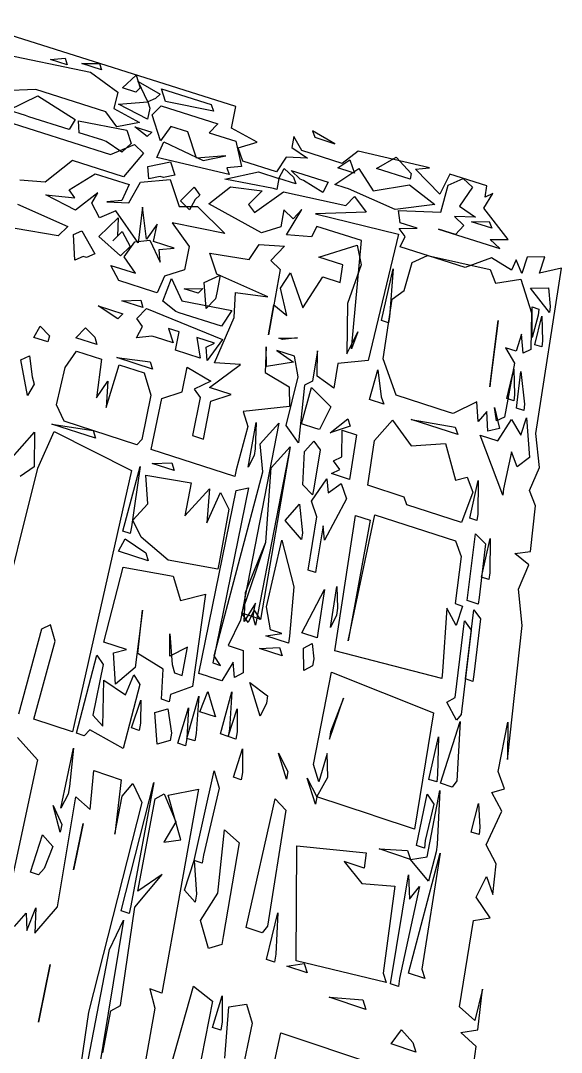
# Model space of a CAD drawing. Extents: x -685 to 123, y -1272 to 108.
# Drawn here: x 73.6 to 122.7, y -40.4 to 53.1 of the extents above; entities that cross this region are included whole.
import ezdxf

# ---------------------------------------------------------------- set-up
doc = ezdxf.new("R2010")
doc.units = 0

msp = doc.modelspace()

# ---------------------------------------------------------------- linework, layer by layer
for p, q in [((93.1382, 45.3135), (68.5193, 53.0984)), ((70.3878, 50.4278), (79.9607, 48.4414)), ((76.3517, 49.5835), (77.6745, 49.6849)), ((77.8548, 49.1078), (76.3517, 49.5835)), ((77.6745, 49.6849), (77.8548, 49.1078)), ((79.1763, 49.2098), (80.7949, 49.2166)), ((80.9797, 48.6393), (79.1763, 49.2098)), ((80.7949, 49.2166), (80.9797, 48.6393)), ((79.9607, 48.4414), (82.4439, 46.6099)), ((82.8596, 47.0019), (84.0999, 48.1715)), ((84.0999, 48.1715), (84.4802, 47.0112)), ((75.0052, 46.8592), (72.0208, 46.7438)), ((81.3771, 44.8383), (75.0052, 46.8592)), ((84.0672, 46.6196), (82.8596, 47.0019)), ((84.4802, 47.0112), (84.0672, 46.6196)), ((85.1654, 45.7481), (84.2898, 47.5923)), ((84.2898, 47.5923), (86.2906, 46.4383)), ((86.7868, 45.7587), (86.3987, 46.9251)), ((86.3987, 46.9251), (90.9246, 45.4935)), ((72.5438, 44.973), (75.1832, 46.2722)), ((75.1832, 46.2722), (78.5868, 44.1257)), ((82.4439, 46.6099), (82.1002, 45.1388)), ((85.8799, 46.0458), (85.1654, 45.7481)), ((86.2906, 46.4383), (85.8799, 46.0458)), ((74.0688, 44.4884), (72.5438, 44.973)), ((82.1002, 45.1388), (84.4177, 43.874)), ((82.5182, 45.5345), (85.1654, 45.7481)), ((85.1373, 44.1759), (82.5182, 45.5345)), ((85.3581, 45.1616), (85.1373, 44.1759)), ((85.1654, 45.7481), (85.3581, 45.1616)), ((85.5514, 44.5733), (86.3761, 45.3647)), ((86.3761, 45.3647), (91.5287, 43.733)), ((91.1254, 44.9084), (86.7868, 45.7587)), ((90.9246, 45.4935), (91.1254, 44.9084)), ((92.7428, 43.3485), (93.1382, 45.3135)), ((71.0606, 44.3667), (81.7829, 40.9572)), ((74.374, 44.3914), (74.0688, 44.4884)), ((78.0389, 43.2269), (74.374, 44.3914)), ((78.5868, 44.1257), (78.0389, 43.2269)), ((78.9561, 42.9355), (78.8917, 44.029)), ((78.8917, 44.029), (83.278, 43.1709)), ((82.3631, 43.4613), (81.3771, 44.8383)), ((86.3302, 42.2022), (85.5514, 44.5733)), ((84.4177, 43.874), (82.3631, 43.4613)), ((83.278, 43.1709), (83.6614, 41.9783)), ((85.1088, 42.5898), (84.001, 43.4746)), ((84.001, 43.4746), (85.5248, 42.9911)), ((87.2657, 43.5011), (86.3302, 42.2022)), ((88.7872, 43.0188), (87.2657, 43.5011)), ((89.5876, 40.6329), (88.7872, 43.0188)), ((91.5287, 43.733), (90.7172, 42.9361)), ((95.0768, 42.0827), (92.7428, 43.3485)), ((102.1275, 41.9497), (100.0923, 43.1145)), ((100.0923, 43.1145), (100.307, 42.5255)), ((81.0976, 42.255), (78.9561, 42.9355)), ((81.4037, 42.1578), (81.0976, 42.255)), ((82.8198, 41.1685), (81.4037, 42.1578)), ((85.5248, 42.9911), (85.1088, 42.5898)), ((86.0002, 40.6973), (86.6357, 42.1052)), ((86.6357, 42.1052), (90.2004, 40.4384)), ((90.7172, 42.9361), (93.1523, 42.1644)), ((93.1523, 42.1644), (93.6725, 39.8718)), ((93.3581, 41.5697), (95.0768, 42.0827)), ((98.3971, 42.6073), (98.2143, 41.6158)), ((99.1275, 41.3266), (98.3971, 42.6073)), ((100.307, 42.5255), (102.1275, 41.9497)), ((81.7829, 40.9572), (83.9674, 41.8811)), ((83.6614, 41.9783), (82.8198, 41.1685)), ((83.9674, 41.8811), (84.7736, 41.087)), ((93.7714, 40.3748), (93.3581, 41.5697)), ((98.2143, 41.6158), (99.6469, 40.6349)), ((102.7841, 40.1686), (99.1275, 41.3266)), ((104.2533, 41.2772), (102.7841, 40.1686)), ((110.716, 39.7552), (104.2533, 41.2772)), ((78.3486, 40.4182), (75.8715, 38.457)), ((82.9733, 38.9459), (78.3486, 40.4182)), ((84.7736, 41.087), (82.9733, 38.9459)), ((85.1634, 39.8822), (87.2275, 40.3073)), ((92.5522, 39.1543), (86.0002, 40.6973)), ((87.2275, 40.3073), (87.6251, 39.0994)), ((92.2419, 40.86), (89.5876, 40.6329)), ((90.2004, 40.4384), (92.2419, 40.86)), ((96.8334, 39.4033), (93.7714, 40.3748)), ((97.7253, 40.7152), (96.8334, 39.4033)), ((99.6469, 40.6349), (97.7253, 40.7152)), ((102.3935, 39.7648), (103.4782, 40.4749)), ((103.4782, 40.4749), (103.9208, 39.281)), ((105.9164, 39.703), (107.6756, 40.7166)), ((107.6756, 40.7166), (109.0439, 39.2382)), ((85.2472, 38.7682), (85.1634, 39.8822)), ((92.1436, 38.7452), (95.2052, 39.3854)), ((93.6725, 39.8718), (92.3463, 39.7571)), ((92.3463, 39.7571), (92.5522, 39.1543)), ((95.2052, 39.3854), (97.0458, 38.8012)), ((97.0458, 38.8012), (97.5395, 39.7124)), ((97.5395, 39.7124), (98.3659, 38.9171)), ((98.9792, 38.7225), (98.1517, 39.5183)), ((98.1517, 39.5183), (101.5217, 38.4495)), ((102.135, 38.255), (104.3094, 39.6856)), ((103.6153, 39.3778), (102.3935, 39.7648)), ((103.9208, 39.281), (103.6153, 39.3778)), ((104.3094, 39.6856), (105.5925, 37.691)), ((108.9679, 38.7371), (105.9164, 39.703)), ((109.4242, 39.6415), (110.716, 39.7552)), ((111.6454, 37.3624), (109.4242, 39.6415)), ((75.8715, 38.457), (73.5724, 38.6357)), ((78.0424, 37.7646), (80.3862, 39.2223)), ((80.3862, 39.2223), (83.4757, 38.2384)), ((83.4392, 36.5974), (84.517, 38.4545)), ((84.517, 38.4545), (87.2082, 38.6889)), ((86.2835, 38.983), (85.2472, 38.7682)), ((86.5917, 38.885), (86.2835, 38.983)), ((87.6251, 39.0994), (86.5917, 38.885)), ((87.2082, 38.6889), (88.0094, 36.2448)), ((96.5492, 37.8848), (92.1436, 38.7452)), ((97.0458, 38.8012), (96.857, 37.787)), ((98.5808, 38.314), (97.0458, 38.8012)), ((98.3659, 38.9171), (98.5808, 38.314)), ((99.286, 38.6252), (98.9792, 38.7225)), ((101.0389, 37.5338), (99.286, 38.6252)), ((101.5217, 38.4495), (101.0389, 37.5338)), ((109.0439, 39.2382), (108.9679, 38.7371)), ((112.5423, 39.1777), (111.6454, 37.3624)), ((112.4005, 38.176), (113.7606, 38.7924)), ((115.8942, 38.1178), (112.5423, 39.1777)), ((113.7606, 38.7924), (114.607, 38.002)), ((78.54, 37.0506), (78.0424, 37.7646)), ((80.6459, 37.488), (78.6046, 35.9144)), ((80.0946, 36.5546), (80.6459, 37.488)), ((83.4757, 38.2384), (82.8182, 36.7954)), ((88.1179, 36.76), (89.3673, 38.0021)), ((89.3673, 38.0021), (89.8792, 37.2942)), ((90.7024, 36.4854), (92.6579, 38.0412)), ((92.6579, 38.0412), (95.5296, 37.6693)), ((95.5296, 37.6693), (94.3101, 36.4297)), ((94.8305, 35.7185), (97.4726, 37.5915)), ((96.857, 37.787), (96.5492, 37.8848)), ((97.4726, 37.5915), (103.1066, 36.3406)), ((103.0552, 37.9631), (102.135, 38.255)), ((103.362, 37.8658), (103.0552, 37.9631)), ((107.5832, 35.9927), (103.362, 37.8658)), ((105.5925, 37.691), (108.8916, 38.2345)), ((108.8916, 38.2345), (111.1932, 36.447)), ((111.7348, 35.7437), (112.4005, 38.176)), ((114.607, 38.002), (113.4133, 36.2738)), ((115.6291, 36.1009), (116.4391, 37.4225)), ((115.762, 37.1122), (115.8942, 38.1178)), ((116.4391, 37.4225), (115.762, 37.1122)), ((73.3595, 36.4683), (77.9193, 34.4473)), ((78.6046, 35.9144), (75.9278, 37.3275)), ((75.9278, 37.3275), (78.54, 37.0506)), ((80.788, 35.2171), (80.0946, 36.5546)), ((82.8182, 36.7954), (81.458, 36.6751)), ((81.458, 36.6751), (83.4392, 36.5974)), ((88.9403, 35.9482), (88.1179, 36.76)), ((89.4639, 36.8796), (88.9403, 35.9482)), ((89.8792, 37.2942), (89.4639, 36.8796)), ((95.4678, 33.8686), (90.7024, 36.4854)), ((103.1066, 36.3406), (103.8918, 37.1639)), ((103.8918, 37.1639), (104.9564, 35.7533)), ((82.2729, 35.8595), (80.788, 35.2171)), ((84.3057, 32.97), (82.2729, 35.8595)), ((84.6818, 36.2012), (84.3057, 32.97)), ((85.0472, 33.2959), (84.6818, 36.2012)), ((88.0094, 36.2448), (89.6675, 36.2665)), ((89.6675, 36.2665), (92.1517, 33.8195)), ((94.3101, 36.4297), (94.8305, 35.7185)), ((97.4992, 35.9596), (97.2154, 34.412)), ((98.3341, 35.1496), (97.4992, 35.9596)), ((97.7424, 33.6949), (99.1377, 35.9815)), ((99.1377, 35.9815), (98.3341, 35.1496)), ((104.9564, 35.7533), (100.3741, 35.5885)), ((100.3741, 35.5885), (107.8855, 33.7433)), ((111.1932, 36.447), (107.5832, 35.9927)), ((108.0428, 34.7733), (107.8911, 35.895)), ((107.8911, 35.895), (111.7348, 35.7437)), ((113.4133, 36.2738), (114.8802, 35.2786)), ((117.83, 33.2773), (115.6291, 36.1009)), ((80.7389, 33.5458), (82.4668, 35.2402)), ((82.4668, 35.2402), (82.4254, 33.5709)), ((86.012, 34.6664), (85.0472, 33.2959)), ((85.6736, 33.0958), (86.012, 34.6664)), ((92.1517, 33.8195), (87.3701, 34.7894)), ((87.3701, 34.7894), (88.9166, 32.6214)), ((109.5875, 34.2828), (108.0428, 34.7733)), ((114.8802, 35.2786), (112.9652, 35.3536)), ((112.9652, 35.3536), (113.8189, 34.5494)), ((114.5042, 34.8657), (116.1106, 34.8886)), ((116.3524, 34.2797), (114.5042, 34.8657)), ((116.1106, 34.8886), (116.3524, 34.2797)), ((77.0404, 33.596), (73.1439, 34.2745)), ((77.9193, 34.4473), (77.0404, 33.596)), ((78.4212, 33.7214), (79.172, 34.0468)), ((78.5512, 31.4005), (78.4212, 33.7214)), ((79.172, 34.0468), (80.3745, 31.96)), ((81.9933, 33.1448), (82.8563, 33.9958)), ((82.8563, 33.9958), (83.5622, 32.6432)), ((97.2154, 34.412), (95.4678, 33.8686)), ((100.0125, 33.5215), (97.7424, 33.6949)), ((100.5039, 34.4594), (100.0125, 33.5215)), ((104.5391, 33.1758), (100.5039, 34.4594)), ((107.8855, 33.7433), (105.1333, 22.3073)), ((107.9643, 34.2591), (109.5875, 34.2828)), ((108.5051, 33.5464), (107.9643, 34.2591)), ((113.0609, 33.7182), (111.516, 34.2086)), ((111.516, 34.2086), (117.0825, 32.4418)), ((113.8189, 34.5494), (113.0609, 33.7182)), ((82.6984, 31.7856), (80.7389, 33.5458)), ((82.4254, 33.5709), (81.9933, 33.1448)), ((83.0131, 31.6849), (83.9922, 33.0702)), ((83.9922, 33.0702), (85.3604, 33.1958)), ((85.3604, 33.1958), (86.2762, 31.2091)), ((87.5538, 32.4951), (85.6736, 33.0958)), ((94.3478, 31.4476), (95.2715, 32.8248)), ((95.2715, 32.8248), (97.5531, 32.6516)), ((100.6757, 31.6564), (104.1438, 32.7548)), ((103.6226, 23.3689), (104.5391, 33.1758)), ((104.1438, 32.7548), (104.5133, 30.9867)), ((108.0381, 32.6084), (108.5051, 33.5464)), ((116.2202, 33.2525), (117.83, 33.2773)), ((117.0825, 32.4418), (116.2202, 33.2525)), ((80.3745, 31.96), (79.6217, 31.6301)), ((83.5622, 32.6432), (82.6984, 31.7856)), ((86.1876, 32.3686), (87.5538, 32.4951)), ((86.2762, 31.2091), (86.1876, 32.3686)), ((88.9166, 32.6214), (88.4805, 30.504)), ((91.4231, 30.13), (90.7966, 32.021)), ((90.7966, 32.021), (94.3478, 31.4476)), ((97.5531, 32.6516), (96.3269, 31.375)), ((113.949, 30.7288), (108.0381, 32.6084)), ((109.1266, 31.1691), (110.525, 31.8176)), ((110.525, 31.8176), (116.1975, 30.5588)), ((79.3065, 31.7311), (78.5512, 31.4005)), ((79.6217, 31.6301), (79.3065, 31.7311)), ((82.5385, 29.5485), (81.8296, 30.9231)), ((81.8296, 30.9231), (84.0397, 30.2154)), ((84.0397, 30.2154), (83.0131, 31.6849)), ((96.3269, 31.375), (97.171, 30.5464)), ((102.8641, 30.9589), (100.6757, 31.6564)), ((102.6014, 29.3729), (102.8641, 30.9589)), ((104.5133, 30.9867), (103.2833, 27.4701)), ((108.4222, 28.6318), (109.1266, 31.1691)), ((116.3308, 31.6016), (113.949, 30.7288)), ((118.1304, 30.488), (116.3308, 31.6016)), ((118.5682, 31.4315), (118.1304, 30.488)), ((119.0641, 30.1914), (118.5682, 31.4315)), ((119.5609, 31.6552), (119.0641, 30.1914)), ((121.1705, 31.6819), (119.5609, 31.6552)), ((120.6812, 30.2198), (121.1705, 31.6819)), ((86.681, 29.9413), (86.0243, 28.4313)), ((88.4805, 30.504), (86.681, 29.9413)), ((90.2646, 29.3647), (91.7381, 30.0292)), ((91.7381, 30.0292), (91.4226, 28.4236)), ((96.0546, 28.0815), (91.4231, 30.13)), ((97.171, 30.5464), (96.0964, 24.6252)), ((97.1967, 28.8502), (98.1129, 30.2458)), ((98.1129, 30.2458), (99.2181, 27.0697)), ((106.3596, 25.9218), (107.4083, 30.6166)), ((107.4083, 30.6166), (107.0748, 26.2589)), ((116.1975, 30.5588), (116.6881, 29.3111)), ((120.3499, 15.6813), (122.6627, 30.6707)), ((122.6627, 30.6707), (120.6812, 30.2198)), ((85.7071, 28.533), (82.5385, 29.5485)), ((86.5452, 27.6874), (87.3127, 29.7392)), ((87.3127, 29.7392), (88.2453, 27.7196)), ((90.4685, 27.0071), (90.2646, 29.3647)), ((99.2181, 27.0697), (101.0312, 29.874)), ((101.0312, 29.874), (102.6014, 29.3729)), ((116.6881, 29.3111), (119.0014, 29.6676)), ((119.0014, 29.6676), (119.9419, 26.6249)), ((86.0243, 28.4313), (85.7071, 28.533)), ((88.4664, 28.7979), (90.1572, 28.8286)), ((89.7328, 28.3924), (88.4664, 28.7979)), ((90.1572, 28.8286), (89.7328, 28.3924)), ((91.4226, 28.4236), (91.3168, 27.8852)), ((93.0121, 26.1919), (93.1085, 28.4548)), ((93.1085, 28.4548), (96.0546, 28.0815)), ((97.7602, 26.395), (97.1967, 28.8502)), ((107.3188, 27.8676), (108.4222, 28.6318)), ((119.8754, 28.8443), (121.4967, 28.8744)), ((121.5729, 26.6577), (119.8754, 28.8443)), ((121.4967, 28.8744), (121.6322, 27.1895)), ((82.4548, 26.0895), (80.6614, 27.2509)), ((80.6614, 27.2509), (82.8943, 26.5339)), ((82.815, 27.7249), (84.5232, 27.7571)), ((84.7247, 27.1122), (82.815, 27.7249)), ((84.5232, 27.7571), (84.7247, 27.1122)), ((87.7045, 26.7368), (86.5452, 27.6874)), ((88.2453, 27.7196), (92.7981, 26.8365)), ((91.3168, 27.8852), (90.4685, 27.0071)), ((96.0964, 24.6252), (96.5893, 27.341)), ((96.5893, 27.341), (97.7602, 26.395)), ((103.2833, 27.4701), (103.2151, 22.9221)), ((106.4966, 22.4482), (107.3188, 27.8676)), ((120.0092, 24.3787), (120.0036, 27.1573)), ((120.0036, 27.1573), (120.6312, 26.9575)), ((121.6322, 27.1895), (121.5729, 26.6577)), ((82.8943, 26.5339), (82.4548, 26.0895)), ((84.1713, 26.1238), (85.0431, 27.01)), ((85.0431, 27.01), (91.9544, 24.2093)), ((88.0228, 26.6347), (87.7045, 26.7368)), ((91.8469, 25.4082), (88.0228, 26.6347)), ((91.2059, 22.0995), (93.0121, 26.1919)), ((92.7981, 26.8365), (91.8469, 25.4082)), ((107.0748, 26.2589), (106.9929, 25.7194)), ((119.9419, 26.6249), (119.8846, 23.2959)), ((120.5704, 26.4248), (120.0092, 24.3787)), ((120.2636, 23.7371), (120.8847, 26.3247)), ((120.6312, 26.9575), (120.5704, 26.4248)), ((120.8847, 26.3247), (120.9578, 24.0761)), ((74.8293, 24.3966), (75.4165, 25.4005)), ((75.4165, 25.4005), (76.249, 24.5368)), ((78.6295, 24.3662), (79.5246, 25.2647)), ((79.5246, 25.2647), (80.3624, 24.4027)), ((84.1369, 24.3723), (84.6929, 25.3705)), ((84.6929, 25.3705), (84.1713, 26.1238)), ((106.9929, 25.7194), (106.3596, 25.9218)), ((116.1722, 19.9259), (116.9169, 25.9234)), ((116.9169, 25.9234), (116.241, 20.4794)), ((76.1176, 23.9815), (74.8293, 24.3966)), ((76.249, 24.5368), (76.1176, 23.9815)), ((80.5595, 23.7449), (78.6295, 24.3662)), ((80.3624, 24.4027), (80.5595, 23.7449)), ((85.5369, 24.5117), (84.1369, 24.3723)), ((85.8574, 24.4087), (85.5369, 24.5117)), ((87.4608, 23.8934), (85.8574, 24.4087)), ((88.0065, 24.8922), (87.0471, 25.2003)), ((87.0471, 25.2003), (87.4608, 23.8934)), ((87.6686, 23.2368), (88.0065, 24.8922)), ((91.2075, 23.8643), (89.6064, 24.3784)), ((89.6064, 24.3784), (89.919, 22.5133)), ((97.0537, 24.3183), (98.7456, 24.3545)), ((97.3729, 24.216), (97.0537, 24.3183)), ((98.7456, 24.3545), (97.3729, 24.216)), ((103.2151, 22.9221), (104.2024, 24.9051)), ((104.2024, 24.9051), (103.6226, 23.3689)), ((119.061, 24.6811), (118.5523, 23.1576)), ((119.1871, 22.9549), (119.061, 24.6811)), ((90.4585, 23.5183), (91.2075, 23.8643)), ((90.5624, 22.3064), (90.4585, 23.5183)), ((91.9544, 24.2093), (90.5624, 22.3064)), ((95.8971, 23.5273), (95.8169, 21.2079)), ((95.9174, 21.7646), (95.8971, 23.5273)), ((118.5523, 23.1576), (117.6004, 23.4616)), ((117.6004, 23.4616), (118.4228, 22.0666)), ((120.897, 23.535), (120.2636, 23.7371)), ((120.9578, 24.0761), (120.897, 23.535)), ((73.6443, 22.3707), (74.427, 22.723)), ((74.427, 22.723), (74.671, 20.8238)), ((77.6639, 21.6788), (78.6966, 23.1507)), ((78.6966, 23.1507), (80.9555, 22.4229)), ((85.5975, 21.5261), (82.3695, 22.5657)), ((82.3695, 22.5657), (85.3918, 22.1893)), ((89.919, 22.5133), (87.6686, 23.2368)), ((98.4586, 22.7054), (96.8573, 23.2192)), ((96.8573, 23.2192), (98.3624, 22.1524)), ((98.8128, 20.8345), (98.4586, 22.7054)), ((100.5675, 23.1918), (100.1008, 20.4207)), ((100.5164, 20.875), (100.5675, 23.1918)), ((107.6864, 19.1595), (106.4966, 22.4482)), ((119.8846, 23.2959), (119.1871, 22.9549)), ((74.2641, 19.1174), (73.6443, 22.3707)), ((76.8778, 18.2722), (77.6639, 21.6788)), ((80.9555, 22.4229), (80.5292, 18.9316)), ((81.3823, 18.0445), (82.5705, 21.9026)), ((82.5705, 21.9026), (84.8334, 21.1735)), ((85.3918, 22.1893), (85.5975, 21.5261)), ((88.2809, 19.4617), (88.7312, 21.7098)), ((88.7312, 21.7098), (90.881, 20.4222)), ((90.7721, 19.8597), (93.5641, 21.9319)), ((93.5641, 21.9319), (91.2059, 22.0995)), ((98.3624, 22.1524), (95.9174, 21.7646)), ((102.3965, 22.0245), (102.0342, 19.7996)), ((105.1333, 22.3073), (102.3965, 22.0245)), ((118.4228, 22.0666), (117.5076, 17.1779)), ((117.7084, 18.8566), (118.3577, 21.5186)), ((118.3577, 21.5186), (118.4163, 19.2073)), ((74.671, 20.8238), (74.8613, 20.1516)), ((84.8334, 21.1735), (85.4517, 19.1666)), ((95.8169, 21.2079), (97.9745, 19.9233)), ((97.7094, 16.4228), (98.8128, 20.8345)), ((102.0342, 19.7996), (100.5164, 20.875)), ((105.2603, 18.7632), (106.0087, 21.4473)), ((106.0087, 21.4473), (106.3137, 19.0134)), ((118.6068, 17.9894), (118.9954, 21.3147)), ((118.9954, 21.3147), (119.3147, 18.342)), ((74.8613, 20.1516), (74.2641, 19.1174)), ((80.5292, 18.9316), (81.5544, 20.4238)), ((81.5544, 20.4238), (81.3823, 18.0445)), ((90.881, 20.4222), (89.366, 19.7132)), ((89.366, 19.7132), (89.9037, 18.9387)), ((92.7156, 19.2338), (90.7721, 19.8597)), ((97.9745, 19.9233), (98.0047, 18.129)), ((99.3615, 20.0687), (98.8186, 14.8547)), ((99.1098, 16.574), (100.0066, 19.8614)), ((100.1008, 20.4207), (99.3615, 20.0687)), ((100.0066, 19.8614), (101.7596, 18.1128)), ((116.241, 20.4794), (116.1722, 19.9259)), ((85.4517, 19.1666), (84.617, 15.1514)), ((85.4837, 14.251), (86.4271, 18.852)), ((86.4271, 18.852), (88.2809, 19.4617)), ((89.9037, 18.9387), (89.2326, 15.5078)), ((90.8779, 18.6247), (92.7156, 19.2338)), ((106.552, 18.3482), (105.2603, 18.7632)), ((106.3137, 19.0134), (106.552, 18.3482)), ((112.5244, 17.6065), (107.6864, 19.1595)), ((118.3508, 18.6508), (117.7084, 18.8566)), ((118.4163, 19.2073), (118.3508, 18.6508)), ((77.5965, 16.8039), (76.8778, 18.2722)), ((90.2159, 15.1901), (90.8779, 18.6247)), ((98.0047, 18.129), (93.8032, 17.6818)), ((101.7596, 18.1128), (100.7378, 16.0494)), ((114.9994, 18.5648), (112.8473, 17.5029)), ((115.1089, 16.7769), (114.9994, 18.5648)), ((116.7942, 16.8222), (116.6087, 18.0489)), ((116.6087, 18.0489), (117.0492, 16.1541)), ((119.2504, 17.7832), (118.6068, 17.9894)), ((119.3147, 18.342), (119.2504, 17.7832)), ((93.8032, 17.6818), (94.2454, 16.3299)), ((101.7153, 15.7345), (103.2897, 17.0251)), ((103.2897, 17.0251), (103.5249, 16.352)), ((105.7156, 15.0472), (107.3552, 16.9073)), ((107.3552, 16.9073), (109.0586, 14.5706)), ((113.2716, 15.5982), (109.0572, 16.9526)), ((109.0572, 16.9526), (113.0218, 16.2698)), ((112.8473, 17.5029), (112.5244, 17.6065)), ((115.8953, 17.695), (115.1089, 16.7769)), ((116.0091, 15.8999), (115.8953, 17.695)), ((117.5076, 17.1779), (116.7942, 16.8222)), ((116.9125, 15.0199), (118.1529, 16.9709)), ((118.1529, 16.9709), (118.9912, 15.5307)), ((118.9912, 15.5307), (119.5082, 17.1193)), ((119.5082, 17.1193), (119.7708, 13.5095)), ((80.4237, 15.2675), (76.4792, 16.5448)), ((76.4792, 16.5448), (80.2225, 15.9539)), ((84.1672, 14.6771), (77.5965, 16.8039)), ((80.2225, 15.9539), (80.4237, 15.2675)), ((94.2454, 16.3299), (93.1759, 12.3823)), ((97.0579, 16.6328), (93.5738, -1.2205)), ((94.2712, 12.6472), (95.0015, 16.6918)), ((95.0015, 16.6918), (94.9141, 14.2855)), ((95.3454, 14.7577), (97.0579, 16.6328)), ((98.8186, 14.8547), (97.7094, 16.4228)), ((100.4121, 16.1544), (99.1098, 16.574)), ((100.7378, 16.0494), (100.4121, 16.1544)), ((103.5249, 16.352), (101.7153, 15.7345)), ((102.746, 13.5878), (102.7841, 15.9913)), ((102.7841, 15.9913), (104.0865, 15.5718)), ((113.0218, 16.2698), (113.2716, 15.5982)), ((117.0492, 16.1541), (116.0091, 15.8999)), ((70.9797, 11.3726), (74.8941, 15.8111)), ((74.8941, 15.8111), (74.8705, 12.6659)), ((75.2024, 12.5581), (76.6745, 15.8588)), ((76.6745, 15.8588), (83.6784, 12.3364)), ((84.617, 15.1514), (84.1672, 14.6771)), ((89.2326, 15.5078), (90.2159, 15.1901)), ((99.3761, 14.0666), (100.2223, 15.0083)), ((100.2223, 15.0083), (100.7814, 14.2215)), ((104.0865, 15.5718), (103.5484, 12.1094)), ((105.1045, 10.9941), (105.7156, 15.0472)), ((117.343, 10.0946), (115.2906, 15.5409)), ((115.2906, 15.5409), (116.9125, 15.0199)), ((120.6844, 12.6217), (120.3499, 15.6813)), ((93.0684, 11.796), (85.4837, 14.251)), ((94.9141, 14.2855), (94.8099, 13.7057)), ((98.0661, 14.4894), (94.9394, -1.6664)), ((95.5894, 12.2209), (95.3454, 14.7577)), ((98.0661, 14.4894), (95.3885, -1.15)), ((98.0661, 14.4894), (95.3885, -1.15)), ((96.351, 12.5921), (98.0661, 14.4894)), ((96.351, 12.5921), (98.0661, 14.4894)), ((96.351, 12.5921), (98.0661, 14.4894)), ((99.2184, 11.0473), (99.3761, 14.0666)), ((100.7814, 14.2215), (100.2091, 10.7268)), ((109.0586, 14.5706), (112.1465, 14.7719)), ((112.1465, 14.7719), (113.0745, 11.4704)), ((118.1443, 14.0322), (117.4117, 10.6775)), ((118.6628, 12.676), (118.1443, 14.0322)), ((94.8099, 13.7057), (94.2712, 12.6472)), ((101.9983, 13.2204), (102.746, 13.5878)), ((102.5625, 12.4277), (101.9983, 13.2204)), ((119.7708, 13.5095), (118.6628, 12.676)), ((70.0818, -7.9154), (75.2024, 12.5581)), ((74.8705, 12.6659), (73.596, 11.8047)), ((83.6784, 12.3364), (78.4945, -10.6895)), ((82.8914, 6.8507), (84.4624, 12.7101)), ((84.4624, 12.7101), (83.6879, 7.2377)), ((85.5744, 12.9757), (87.3433, 13.0269)), ((87.557, 12.3334), (85.5744, 12.9757)), ((87.3433, 13.0269), (87.557, 12.3334)), ((91.1823, -4.4604), (95.5894, 12.2209)), ((93.1759, 12.3823), (93.0684, 11.796)), ((95.8783, 5.8426), (96.351, 12.5921)), ((95.8783, 5.8426), (96.351, 12.5921)), ((95.8783, 5.8426), (96.351, 12.5921)), ((101.8122, 12.0575), (102.5625, 12.4277)), ((119.7748, 10.5195), (120.6844, 12.6217)), ((85.1831, 9.3164), (85.0031, 11.9069)), ((85.0031, 11.9069), (89.0962, 11.2083)), ((100.016, 9.5473), (101.3892, 11.5797)), ((101.3892, 11.5797), (101.5308, 10.2994)), ((103.4577, 11.526), (101.8122, 12.0575)), ((103.5484, 12.1094), (103.4577, 11.526)), ((113.0745, 11.4704), (114.1326, 11.7339)), ((114.1326, 11.7339), (114.6424, 10.3586)), ((114.3484, 8.0084), (115.1158, 11.4172)), ((115.1158, 11.4172), (115.083, 8.3854)), ((89.0962, 11.2083), (88.5199, 8.2326)), ((88.5199, 8.2326), (90.7535, 10.6712)), ((89.7966, -6.0467), (93.1838, 10.5106)), ((90.7535, 10.6712), (90.5243, 7.5816)), ((90.5243, 7.5816), (91.7485, 10.3487)), ((94.2843, 10.7793), (91.0668, -5.1005)), ((91.7485, 10.3487), (92.5258, 8.8368)), ((93.1838, 10.5106), (94.2843, 10.7793)), ((100.1127, 10.138), (99.2184, 11.0473)), ((100.2091, 10.7268), (100.1127, 10.138)), ((101.5308, 10.2994), (102.7074, 11.1538)), ((102.7074, 11.1538), (103.184, 9.7648)), ((108.4015, 9.9292), (105.1045, 10.9941)), ((114.6424, 10.3586), (113.6118, 7.6303)), ((117.4117, 10.6775), (117.343, 10.0946)), ((120.3028, 9.1407), (119.7748, 10.5195)), ((100.4864, 8.1449), (100.016, 9.5473)), ((103.184, 9.7648), (101.198, 6.0237)), ((108.6487, 9.234), (108.4015, 9.9292)), ((83.8123, 7.8415), (85.1831, 9.3164)), ((92.5258, 8.8368), (91.6394, 4.0031)), ((97.6263, 7.814), (98.9236, 9.277)), ((98.9236, 9.277), (99.1938, 6.6739)), ((113.6118, 7.6303), (108.6487, 9.234)), ((119.8486, 4.9963), (120.3028, 9.1407)), ((84.5711, 6.3039), (83.8123, 7.8415)), ((99.0947, 6.0721), (97.6263, 7.814)), ((99.7048, 3.3172), (100.4864, 8.1449)), ((102.1226, -4.0119), (103.9957, 8.2591)), ((103.3402, -3.0833), (105.7439, 8.3161)), ((105.3238, 7.8293), (103.3402, -3.0833)), ((103.9957, 8.2591), (105.3238, 7.8293)), ((105.7439, 8.3161), (113.0523, 5.9515)), ((115.0102, 7.7947), (114.3484, 8.0084)), ((115.083, 8.3854), (115.0102, 7.7947)), ((83.5632, 6.632), (82.8914, 6.8507)), ((83.6879, 7.2377), (83.5632, 6.632)), ((99.1938, 6.6739), (99.0947, 6.0721)), ((101.0559, 7.3322), (100.476, 3.709)), ((101.198, 6.0237), (101.0559, 7.3322)), ((114.1183, 0.5585), (114.8639, 6.6076)), ((114.8639, 6.6076), (115.788, 5.6887)), ((82.5116, 5.0233), (83.1016, 6.134)), ((83.1016, 6.134), (84.9979, 4.8657)), ((87.0221, 4.2062), (84.5711, 6.3039)), ((93.684, -0.5937), (95.8783, 5.8426)), ((93.684, -0.5937), (95.8783, 5.8426)), ((94.0126, 1.2745), (95.8783, 5.8426)), ((95.9424, -0.0111), (97.3211, 6.0118)), ((97.3211, 6.0118), (98.3919, 1.8051)), ((113.0523, 5.9515), (113.5666, 4.5354)), ((115.788, 5.6887), (115.2042, 0.8443)), ((115.4248, 2.6754), (116.1921, 6.1783)), ((116.1921, 6.1783), (116.1674, 3.065)), ((85.2124, 4.1429), (82.5116, 5.0233)), ((84.9979, 4.8657), (85.2124, 4.1429)), ((118.4505, 4.8276), (119.8486, 4.9963)), ((119.7169, 3.7953), (118.4505, 4.8276)), ((91.527, 3.3902), (87.0221, 4.2062)), ((91.6394, 4.0031), (91.527, 3.3902)), ((113.5666, 4.5354), (113.0295, 0.272)), ((118.7796, 1.5881), (119.7169, 3.7953)), ((81.1665, -3.2171), (82.9333, 3.5742)), ((82.9333, 3.5742), (87.4589, 2.7553)), ((100.3783, 3.0983), (99.7048, 3.3172)), ((100.476, 3.709), (100.3783, 3.0983)), ((116.1674, 3.065), (116.0954, 2.458)), ((87.4589, 2.7553), (88.1195, 0.5606)), ((116.0954, 2.458), (115.4248, 2.6754)), ((88.1195, 0.5606), (90.3943, 1.1402)), ((90.3943, 1.1402), (89.2124, -7.2265)), ((93.9151, -1.3319), (94.0126, 1.2745)), ((98.3919, 1.8051), (98.0151, -2.6707)), ((99.1428, -2.3753), (101.1957, 1.5413)), ((101.1957, 1.5413), (100.6085, -2.1921)), ((101.7295, -1.8982), (102.305, 1.8272)), ((102.305, 1.8272), (102.3579, -0.137)), ((119.1141, -1.7043), (118.7796, 1.5881)), ((94.9227, 0.3214), (93.9151, -1.3319)), ((94.8148, -0.302), (94.9227, 0.3214)), ((113.0295, 0.272), (113.7048, 0.0526)), ((113.7048, 0.0526), (113.1348, -1.6949)), ((115.1302, 0.23), (114.1183, 0.5585)), ((115.2042, 0.8443), (115.1302, 0.23)), ((84.6834, -0.315), (84.0144, -5.5206)), ((84.2695, -4.2345), (84.6834, -0.315)), ((94.7065, -0.9274), (93.684, -0.5937)), ((94.2565, -1.4434), (93.684, -0.5937)), ((94.8148, -0.302), (94.2565, -1.4434)), ((94.7065, -0.9274), (94.8148, -0.302)), ((94.9394, -1.6664), (94.7065, -0.9274)), ((95.3885, -1.15), (94.7065, -0.9274)), ((95.3885, -1.15), (94.8148, -0.302)), ((96.3059, -2.1126), (95.9424, -0.0111)), ((102.2624, -0.7591), (101.7295, -1.8982)), ((102.3579, -0.137), (102.2624, -0.7591)), ((112.2756, -0.1252), (111.8979, -5.8752)), ((113.1348, -1.6949), (112.2756, -0.1252)), ((113.9566, -6.5468), (114.718, -0.2765)), ((114.718, -0.2765), (115.3198, -1.1144)), ((76.3481, -1.6372), (75.5193, -2.0479)), ((76.7572, -3.1388), (76.3481, -1.6372)), ((93.5738, -1.2205), (92.4423, -3.5234)), ((113.0336, -8.2426), (113.89, -1.2941)), ((113.89, -1.2941), (114.4922, -2.1364)), ((115.3198, -1.1144), (114.7194, -6.1342)), ((117.7826, -13.8521), (119.1141, -1.7043)), ((75.5193, -2.0479), (73.4356, -9.7317)), ((87.1539, -4.4983), (87.1758, -2.4734)), ((87.1758, -2.4734), (87.3769, -5.2533)), ((95.8574, -2.6314), (97.3313, -2.4474)), ((97.9117, -3.3025), (95.8574, -2.6314)), ((97.3313, -2.4474), (96.3059, -2.1126)), ((98.0151, -2.6707), (97.9117, -3.3025)), ((100.5096, -2.8214), (99.1428, -2.3753)), ((100.6085, -2.1921), (100.5096, -2.8214)), ((114.4922, -2.1364), (113.5666, -9.7592)), ((74.84, -10.1951), (76.7572, -3.1388)), ((83.2347, -3.8952), (81.1665, -3.2171)), ((88.7732, -3.6715), (87.1539, -4.4983)), ((88.2929, -6.2381), (88.7732, -3.6715)), ((92.4423, -3.5234), (93.8163, -3.9729)), ((95.2996, -3.7862), (97.1218, -3.7122)), ((97.1218, -3.7122), (97.3601, -4.46)), ((99.2822, -3.7502), (100.0679, -3.341)), ((100.0679, -3.341), (100.2107, -4.7217)), ((78.7068, -11.4707), (80.5556, -4.3854)), ((80.5556, -4.3854), (81.1142, -5.2566)), ((82.0697, -4.1966), (83.2347, -3.8952)), ((82.2375, -7.0085), (82.0697, -4.1966)), ((86.5625, -5.6704), (84.2695, -4.2345)), ((91.7567, -5.3265), (91.1823, -4.4604)), ((93.8163, -3.9729), (93.8277, -6.0049)), ((97.3601, -4.46), (95.2996, -3.7862)), ((99.3208, -5.7735), (99.2822, -3.7502)), ((111.8171, -6.5121), (102.1226, -4.0119)), ((81.1142, -5.2566), (80.1728, -9.8272)), ((84.0144, -5.5206), (82.2375, -7.0085)), ((87.3769, -5.2533), (87.6006, -6.011)), ((91.0668, -5.1005), (91.7567, -5.3265)), ((92.9048, -5.0243), (91.8728, -6.7275)), ((93.0246, -6.4223), (92.9048, -5.0243)), ((100.1104, -5.3593), (99.3208, -5.7735)), ((100.2107, -4.7217), (100.1104, -5.3593)), ((83.1505, -8.0038), (83.8861, -6.1668)), ((83.8861, -6.1668), (84.4521, -7.0433)), ((86.4128, -8.3807), (86.5625, -5.6704)), ((87.6006, -6.011), (88.2929, -6.2381)), ((90.4885, -6.2736), (89.7966, -6.0467)), ((90.8345, -6.387), (90.4885, -6.2736)), ((91.8728, -6.7275), (90.8345, -6.387)), ((93.8277, -6.0049), (93.0246, -6.4223)), ((100.1824, -14.3041), (101.8311, -5.9219)), ((101.8311, -5.9219), (111.0627, -9.6147)), ((111.8979, -5.8752), (111.8171, -6.5121)), ((114.7194, -6.1342), (114.6433, -6.7708)), ((81.0892, -10.8359), (81.1949, -6.6659)), ((81.1949, -6.6659), (83.1505, -8.0038)), ((84.4521, -7.0433), (82.9326, -12.8648)), ((89.2124, -7.2265), (87.2328, -7.9568)), ((95.3565, -9.933), (94.4081, -6.8758)), ((94.4081, -6.8758), (96.0309, -8.0909)), ((114.6433, -6.7708), (113.9566, -6.5468)), ((87.1094, -8.6097), (86.4128, -8.3807)), ((87.2328, -7.9568), (87.1094, -8.6097)), ((88.7167, -11.9363), (89.7878, -8.1045)), ((89.7878, -8.1045), (89.5392, -11.5039)), ((89.8981, -9.5262), (90.6006, -7.6821)), ((90.6006, -7.6821), (91.0619, -9.2146)), ((91.7599, -11.5335), (92.7983, -7.716)), ((92.7983, -7.716), (92.5757, -11.1028)), ((96.0309, -8.0909), (95.9226, -8.7409)), ((101.6379, -11.9954), (102.9209, -8.3039)), ((102.9209, -8.3039), (101.7371, -11.337)), ((112.2635, -8.6609), (113.0336, -8.2426)), ((83.678, -10.982), (84.5444, -8.4621)), ((84.5444, -8.4621), (84.5087, -10.5507)), ((85.8131, -9.5772), (86.9856, -9.2648)), ((86.9856, -9.2648), (87.3131, -11.4742)), ((87.8916, -12.3701), (88.852, -9.1824)), ((88.852, -9.1824), (88.7167, -11.9363)), ((91.0619, -9.2146), (91.2938, -9.9849)), ((92.4606, -11.764), (93.2666, -9.2468)), ((93.2666, -9.2468), (93.2754, -11.3329)), ((95.9226, -8.7409), (95.3565, -9.933)), ((113.1412, -10.2946), (112.2635, -8.6609)), ((78.355, -11.3547), (74.84, -10.1951)), ((80.1728, -9.8272), (81.0892, -10.8359)), ((86.0085, -12.4573), (85.8131, -9.5772)), ((91.2938, -9.9849), (89.8981, -9.5262)), ((111.0627, -9.6147), (109.3459, -20.149)), ((113.5666, -9.7592), (113.1412, -10.2946)), ((78.4945, -10.6895), (78.355, -11.3547)), ((79.8997, -11.1528), (79.4105, -11.7029)), ((82.9326, -12.8648), (79.8997, -11.1528)), ((84.3798, -11.2132), (83.678, -10.982)), ((84.5087, -10.5507), (84.3798, -11.2132)), ((92.5757, -11.1028), (92.4606, -11.764)), ((111.7119, -15.998), (113.4878, -10.408)), ((113.4878, -10.408), (113.1993, -15.7915)), ((116.9374, -14.9457), (117.7949, -10.4688)), ((117.7949, -10.4688), (117.7826, -13.8521)), ((73.3425, -11.8468), (75.1687, -13.8937)), ((79.4105, -11.7029), (78.7068, -11.4707)), ((87.1888, -12.1385), (86.0085, -12.4573)), ((87.3131, -11.4742), (87.1888, -12.1385)), ((88.7167, -11.9363), (88.5947, -12.6017)), ((89.4188, -12.1675), (88.7167, -11.9363)), ((89.5392, -11.5039), (89.4188, -12.1675)), ((92.4606, -11.764), (91.7599, -11.5335)), ((93.1615, -11.9945), (92.4606, -11.764)), ((93.2754, -11.3329), (93.1615, -11.9945)), ((101.7371, -11.337), (101.6379, -11.9954)), ((110.6573, -15.6516), (111.509, -11.7969)), ((111.509, -11.7969), (111.4438, -15.2151)), ((77.291, -18.25), (78.4274, -12.8083)), ((78.4274, -12.8083), (78.0768, -16.3098)), ((88.5947, -12.6017), (87.8916, -12.3701)), ((92.9397, -15.4527), (93.7495, -12.8895)), ((93.7495, -12.8895), (93.7608, -15.0123)), ((75.1687, -13.8937), (72.9173, -24.2959)), ((97.7542, -15.6191), (97.0203, -13.2639)), ((97.0203, -13.2639), (97.8611, -14.9473)), ((101.4383, -13.3189), (100.6823, -15.8763)), ((101.4888, -15.4367), (101.4383, -13.3189)), ((79.9361, -18.3905), (80.2722, -14.8576)), ((80.2722, -14.8576), (82.7551, -15.6783)), ((89.3632, -22.9927), (91.1731, -14.8702)), ((91.1731, -14.8702), (91.6444, -16.4546)), ((97.8611, -14.9473), (97.7542, -15.6191)), ((100.6823, -15.8763), (100.1824, -14.3041)), ((117.4916, -16.5074), (116.9374, -14.9457)), ((82.7551, -15.6783), (82.169, -20.6065)), ((93.6467, -15.6859), (92.9397, -15.4527)), ((93.7608, -15.0123), (93.6467, -15.6859)), ((100.3746, -17.9044), (99.6239, -15.5278)), ((99.6239, -15.5278), (100.4775, -17.2261)), ((100.4775, -17.2261), (101.4888, -15.4367)), ((111.3603, -15.8825), (110.6573, -15.6516)), ((111.4438, -15.2151), (111.3603, -15.8825)), ((113.1993, -15.7915), (112.7669, -16.3446)), ((78.0768, -16.3098), (77.9346, -16.9937)), ((82.7495, -27.572), (85.7245, -15.9376)), ((82.8434, -17.1585), (83.82, -16.0303)), ((85.7245, -15.9376), (83.6153, -27.0971)), ((83.82, -16.0303), (84.6248, -17.7479)), ((89.7516, -16.5478), (86.4518, -35.0152)), ((87.0178, -17.0873), (89.7516, -16.5478)), ((91.6444, -16.4546), (90.2063, -22.5317)), ((110.5099, -22.6815), (111.6287, -16.668)), ((111.6287, -16.668), (111.3949, -21.5383)), ((112.7669, -16.3446), (111.7119, -15.998)), ((116.3628, -16.8302), (117.4916, -16.5074)), ((76.9877, -27.1848), (78.6479, -17.23)), ((77.9346, -16.9937), (77.291, -18.25)), ((78.6479, -17.23), (79.9361, -18.3905)), ((84.6248, -17.7479), (79.8049, -36.758)), ((82.169, -20.6065), (82.8434, -17.1585)), ((84.2486, -25.7892), (85.823, -17.4171)), ((85.823, -17.4171), (86.6623, -16.9698)), ((86.6623, -16.9698), (87.7092, -19.4985)), ((88.1743, -21.1203), (87.0178, -17.0873)), ((94.0783, -29.0594), (96.7219, -17.414)), ((96.7219, -17.414), (97.6784, -18.4462)), ((100.4775, -17.2261), (100.3746, -17.9044)), ((105.4395, -18.8615), (100.4775, -17.2261)), ((109.526, -21.6381), (110.4872, -16.9922)), ((110.4872, -16.9922), (111.1082, -17.8983)), ((117.2708, -18.5222), (116.3628, -16.8302)), ((77.2164, -20.4486), (76.5757, -18.0128)), ((76.5757, -18.0128), (77.361, -19.7529)), ((97.6784, -18.4462), (96.0172, -28.9471)), ((111.1082, -17.8983), (110.3261, -21.1858)), ((114.4862, -20.4215), (115.1533, -17.8263)), ((115.1533, -17.8263), (115.2742, -19.9737)), ((115.8299, -21.5738), (117.2708, -18.5222)), ((87.7092, -19.4985), (86.6113, -21.3398)), ((105.7943, -18.9784), (105.4395, -18.8615)), ((109.3459, -20.149), (105.7943, -18.9784)), ((77.361, -19.7529), (77.2164, -20.4486)), ((78.4438, -23.858), (79.2978, -19.6541)), ((79.2978, -19.6541), (78.5874, -23.1513)), ((91.5258, -25.9483), (92.122, -20.2285)), ((92.122, -20.2285), (93.4369, -21.3945)), ((115.1964, -20.6554), (114.4862, -20.4215)), ((115.2742, -19.9737), (115.1964, -20.6554)), ((74.5225, -24.0689), (75.6309, -20.6682)), ((75.6309, -20.6682), (76.5649, -21.7273)), ((86.6113, -21.3398), (88.1743, -21.1203)), ((93.4369, -21.3945), (92.0134, -29.8939)), ((110.3261, -21.1858), (110.2394, -21.8735)), ((76.5649, -21.7273), (75.7606, -23.7219)), ((98.6078, -32.09), (98.6754, -21.6675)), ((98.6754, -21.6675), (104.963, -22.2938)), ((104.963, -22.2938), (104.7702, -23.6831)), ((108.9916, -22.9013), (106.1308, -21.9566)), ((106.1308, -21.9566), (108.7234, -22.0918)), ((108.7234, -22.0918), (108.9916, -22.9013)), ((108.8122, -33.2017), (111.6671, -22.3445)), ((110.2394, -21.8735), (109.526, -21.6381)), ((111.6671, -22.3445), (110.002, -32.8402)), ((111.3101, -22.2267), (110.6084, -24.8851)), ((111.3949, -21.5383), (111.3101, -22.2267)), ((116.7467, -23.303), (115.8299, -21.5738)), ((78.5874, -23.1513), (78.4438, -23.858)), ((88.5015, -25.6945), (89.3632, -22.9927)), ((89.3632, -22.9927), (89.5898, -26.0562)), ((90.0839, -23.2317), (89.3632, -22.9927)), ((90.2063, -22.5317), (90.0839, -23.2317)), ((104.7702, -23.6831), (102.9759, -23.0897)), ((102.9759, -23.0897), (104.576, -25.0819)), ((108.9916, -22.9013), (110.5099, -22.6815)), ((110.6084, -24.8851), (108.9916, -22.9013)), ((116.4417, -26.0861), (116.7467, -23.303)), ((75.2485, -24.3108), (74.5225, -24.0689)), ((75.7606, -23.7219), (75.2485, -24.3108)), ((83.9798, -27.2185), (86.4561, -24.2642)), ((86.4561, -24.2642), (84.2486, -25.7892)), ((107.1572, -34.1726), (108.8126, -24.2915)), ((108.8126, -24.2915), (108.9027, -26.5142)), ((104.576, -25.0819), (107.5519, -25.3338)), ((114.9243, -26.3117), (115.878, -24.4533)), ((115.878, -24.4533), (116.4417, -26.0861)), ((89.4652, -26.7684), (88.5015, -25.6945)), ((89.5898, -26.0562), (89.4652, -26.7684)), ((89.9442, -28.4431), (91.5258, -25.9483)), ((107.5519, -25.3338), (106.518, -33.198)), ((109.8018, -25.3471), (107.986, -33.6864)), ((108.9027, -26.5142), (109.8018, -25.3471)), ((83.6153, -27.0971), (83.4796, -27.8152)), ((116.2102, -28.1985), (114.9243, -26.3117)), ((73.0851, -28.9785), (74.127, -27.7731)), ((74.127, -27.7731), (74.1873, -29.3469)), ((74.1873, -29.3469), (75.0109, -27.2955)), ((74.9224, -29.5926), (76.9877, -27.1848)), ((75.0109, -27.2955), (74.9224, -29.5926)), ((82.699, -36.1325), (83.9798, -27.2185)), ((83.4796, -27.8152), (82.7495, -27.572)), ((95.9266, -31.9626), (96.9704, -27.7569)), ((96.9704, -27.7569), (96.7741, -31.4794)), ((82.9777, -28.414), (80.074, -45.8341)), ((81.6894, -31.0748), (82.9777, -28.414)), ((90.6694, -30.9781), (89.9442, -28.4431)), ((96.0172, -28.9471), (95.5383, -29.5451)), ((113.4157, -36.2558), (114.6847, -28.4282)), ((114.6847, -28.4282), (116.2102, -28.1985)), ((92.0134, -29.8939), (91.8921, -30.6183)), ((95.5383, -29.5451), (94.0783, -29.0594)), ((91.8921, -30.6183), (90.6694, -30.9781)), ((78.7817, -46.2328), (81.6894, -31.0748)), ((96.7741, -31.4794), (96.6609, -32.2073)), ((75.244, -37.6402), (76.3116, -32.4095)), ((76.3116, -32.4095), (75.3982, -36.885)), ((96.6609, -32.2073), (95.9266, -31.9626)), ((97.7629, -32.5744), (99.3417, -32.3344)), ((99.6007, -33.1868), (97.7629, -32.5744)), ((106.7896, -34.0502), (98.6078, -32.09)), ((99.3417, -32.3344), (99.6007, -33.1868)), ((106.518, -33.198), (106.7896, -34.0502)), ((110.2791, -33.6895), (108.8122, -33.2017)), ((110.002, -32.8402), (110.2791, -33.6895)), ((87.2556, -41.6762), (89.3046, -34.3996)), ((89.3046, -34.3996), (91.0308, -35.7605)), ((107.8926, -34.4174), (107.1572, -34.1726)), ((107.986, -33.6864), (107.8926, -34.4174)), ((86.4518, -35.0152), (85.3396, -34.6431)), ((85.3396, -34.6431), (85.8133, -36.3818)), ((91.0281, -38.1284), (91.8958, -35.2657)), ((91.8958, -35.2657), (91.8977, -37.6271)), ((104.9249, -36.5029), (101.5983, -35.3934)), ((101.5983, -35.3934), (104.6549, -35.6405)), ((115.5011, -34.6679), (114.8092, -37.4855)), ((115.0974, -38.3503), (115.5011, -34.6679)), ((81.8132, -36.6322), (82.699, -36.1325)), ((85.8133, -36.3818), (84.306, -44.7731)), ((91.0308, -35.7605), (88.1985, -50.2521)), ((92.1504, -40.8995), (92.515, -36.2568)), ((92.515, -36.2568), (94.1193, -36.0088)), ((94.1193, -36.0088), (94.6247, -37.7497)), ((104.6549, -35.6405), (104.9249, -36.5029)), ((114.8092, -37.4855), (113.4157, -36.2558)), ((75.3982, -36.885), (75.244, -37.6402)), ((79.8049, -36.758), (78.4006, -46.1041)), ((81.0976, -40.4181), (81.8132, -36.6322)), ((91.774, -38.3782), (91.0281, -38.1284)), ((94.6247, -37.7497), (91.1377, -54.6376)), ((91.8977, -37.6271), (91.774, -38.3782)), ((93.2084, -57.0549), (97.2314, -38.6219)), ((97.2314, -38.6219), (105.8176, -41.4947)), ((107.2293, -39.6067), (108.1625, -38.3586)), ((108.1625, -38.3586), (109.1839, -39.4781)), ((113.5328, -38.6001), (115.0974, -38.3503)), ((114.934, -39.8414), (113.5328, -38.6001)), ((109.4639, -40.3532), (107.2293, -39.6067)), ((109.1839, -39.4781), (109.4639, -40.3532)), ((110.8941, -69.1836), (114.934, -39.8414))]:
    msp.add_line(p, q)

doc.saveas('drawing.dxf')
